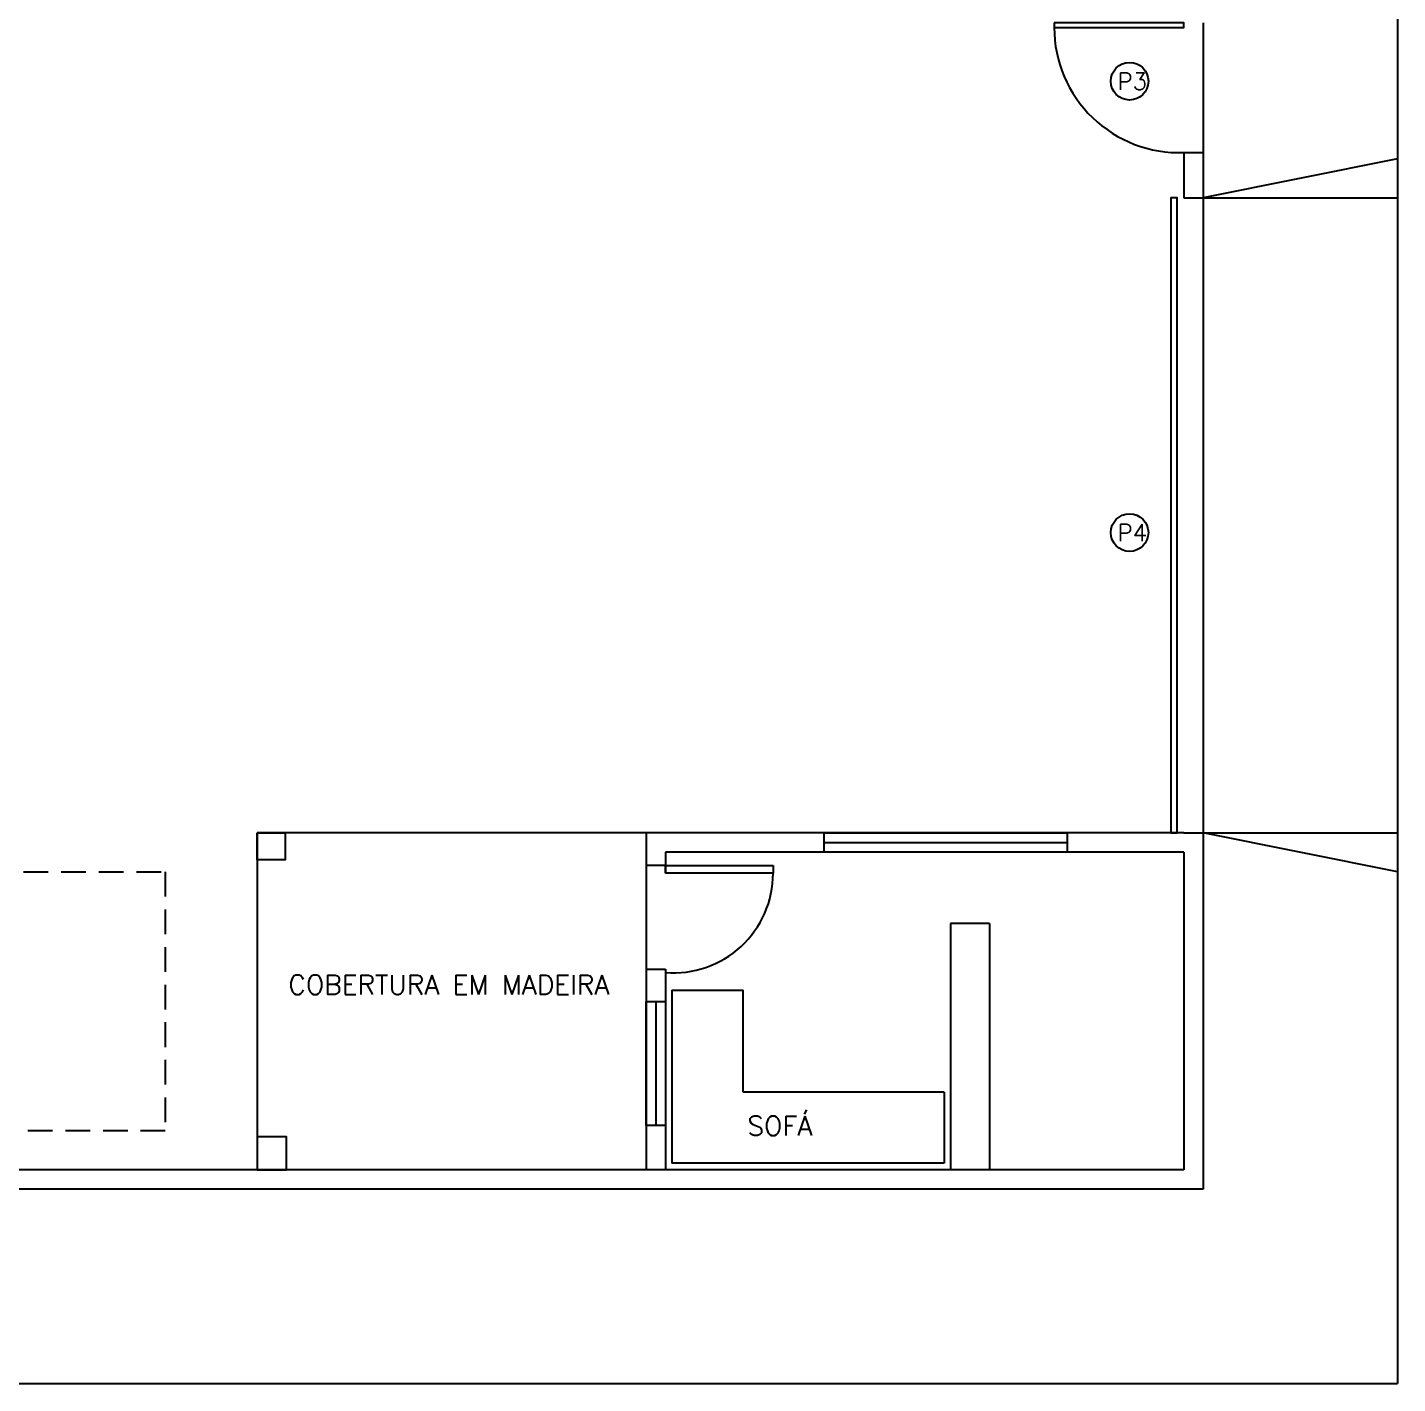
# Model space of a CAD drawing. Header units: millimetres. Extents: x 45003 to 46969, y 6653 to 6979.
# Drawn here: x 45080.44 to 45091.02, y 6861.19 to 6871.65 of the extents above; entities that cross this region are included whole.
import ezdxf

# ---------------------------------------------------------------- set-up
doc = ezdxf.new("R2010")
doc.units = ezdxf.units.MM
doc.linetypes.add('ACAD_ISO04W100', pattern=[30, 24, -3, 0, -3])
doc.linetypes.add('HIDDEN', pattern=[9.525, 6.35, -3.175])
for name, color, linetype in [('ARQ-ALVENARIA', 4, 'Continuous'), ('ARQ-EIXOS', 2, 'ACAD_ISO04W100'), ('ARQ-ESQ-01', 1, 'Continuous'), ('ARQ-ESQ-02', 2, 'Continuous'), ('ARQ-MÓVEIS', 170, 'Continuous'), ('ARQ-PENA-01', 1, 'Continuous'), ('ARQ-PENA-06', 6, 'Continuous'), ('ARQ-PENA-FINA-CINZA', 8, 'Continuous'), ('ARQ-PISO', 8, 'Continuous'), ('ARQ-PROJ-01', 1, 'HIDDEN'), ('ARQ-TEXTO2', 2, 'Continuous'), ('ARQ-TEXTO3', 3, 'Continuous')]:
    doc.layers.add(name, color=color, linetype=linetype)
doc.styles.add('ROMANS', font='romans.shx')

msp = doc.modelspace()

# ---------------------------------------------------------------- linework, layer by layer
at = {"layer": 'ARQ-ALVENARIA'}
for p, q in [((45089.366, 6870.689), (45089.366, 6870.339)), ((45089.366, 6870.689), (45089.516, 6870.689)), ((45089.516, 6870.689), (45089.516, 6870.339)), ((45089.366, 6870.339), (45089.516, 6870.339)), ((45085.216, 6865.439), (45085.216, 6865.188)), ((45089.366, 6865.439), (45085.216, 6865.439)), ((45089.366, 6865.439), (45089.516, 6865.439)), ((45089.516, 6865.439), (45089.516, 6862.689)), ((45085.366, 6865.188), (45085.216, 6865.188)), ((45085.366, 6865.289), (45085.366, 6865.127)), ((45089.366, 6865.289), (45085.366, 6865.289)), ((45089.366, 6865.289), (45089.366, 6862.839)), ((45085.216, 6864.388), (45085.366, 6864.388)), ((45085.216, 6864.388), (45085.216, 6862.839)), ((45085.366, 6864.388), (45085.366, 6862.839)), ((45089.366, 6862.839), (45027.016, 6862.839)), ((45089.516, 6862.689), (45026.866, 6862.689))]:
    msp.add_line(p, q, dxfattribs=at)
at = {"layer": 'ARQ-EIXOS'}
for points in [[(45086.591, 6865.439), (45088.466, 6865.439), (45088.466, 6865.289), (45086.591, 6865.289)], [(45085.366, 6865.188), (45086.197, 6865.188), (45086.197, 6865.127), (45085.366, 6865.127)], [(45085.366, 6863.18), (45085.216, 6863.18), (45085.216, 6864.139), (45085.366, 6864.139)]]:
    msp.add_lwpolyline(points, close=True, dxfattribs=at)
at = {"layer": 'ARQ-ESQ-01', "ltscale": 0.03}
for centre in [(45088.948, 6871.239), (45088.948, 6867.756)]:
    msp.add_circle(centre, 0.145, dxfattribs=at)
at = {"layer": 'ARQ-ESQ-01'}
for centre, radius, start, end in [((45089.332, 6871.654), 0.966, 180, 272.0409), ((45085.428, 6865.128), 0.769, 265.41, 359.9055)]:
    msp.add_arc(centre, radius, start, end, dxfattribs=at)
at = {"layer": 'ARQ-ESQ-02'}
for points in [[(45088.366, 6871.689), (45088.366, 6871.654), (45089.366, 6871.654), (45089.366, 6871.689)], [(45089.266, 6865.439), (45089.316, 6865.439), (45089.316, 6870.339), (45089.266, 6870.339)]]:
    msp.add_lwpolyline(points, close=True, dxfattribs=at)
at = {"layer": 'ARQ-MÓVEIS'}
for p, q in [((45085.416, 6864.226), (45085.966, 6864.226)), ((45085.416, 6864.226), (45085.416, 6862.889)), ((45085.966, 6863.439), (45085.966, 6864.226)), ((45087.516, 6863.439), (45085.966, 6863.439)), ((45087.516, 6863.439), (45087.516, 6862.889)), ((45087.516, 6862.889), (45085.416, 6862.889))]:
    msp.add_line(p, q, dxfattribs=at)
at = {"layer": 'ARQ-PENA-01'}
for p, q in [((45086.591, 6865.364), (45088.466, 6865.364)), ((45087.566, 6864.74), (45087.566, 6862.839)), ((45087.866, 6864.74), (45087.566, 6864.74)), ((45087.866, 6864.74), (45087.866, 6862.839)), ((45085.291, 6864.139), (45085.291, 6863.18))]:
    msp.add_line(p, q, dxfattribs=at)
at = {"layer": 'ARQ-PENA-06'}
for points in [[(45082.216, 6865.439), (45082.43, 6865.439), (45082.43, 6865.23), (45082.216, 6865.23)], [(45082.216, 6862.839), (45082.441, 6862.839), (45082.441, 6863.094), (45082.216, 6863.094)]]:
    msp.add_lwpolyline(points, close=True, dxfattribs=at)
at = {"layer": 'ARQ-PENA-FINA-CINZA'}
for p, q in [((45091.016, 6878.889), (45091.016, 6861.189)), ((45089.516, 6871.689), (45089.516, 6870.689)), ((45091.016, 6870.639), (45089.516, 6870.339)), ((45089.516, 6870.339), (45089.516, 6865.439)), ((45089.516, 6870.339), (45091.016, 6870.339)), ((45089.516, 6865.439), (45091.016, 6865.439)), ((45091.016, 6865.139), (45089.516, 6865.439)), ((45026.866, 6861.189), (45091.016, 6861.189))]:
    msp.add_line(p, q, dxfattribs=at)
at = {"layer": 'ARQ-PISO'}
for p, q in [((45085.216, 6865.439), (45082.216, 6865.439)), ((45082.216, 6865.439), (45082.216, 6862.839)), ((45085.216, 6865.188), (45085.216, 6864.388))]:
    msp.add_line(p, q, dxfattribs=at)
at = {"layer": 'ARQ-PROJ-01', "ltscale": 0.03}
msp.add_lwpolyline([(45077.506, 6865.139), (45081.506, 6865.139), (45081.506, 6863.139), (45077.506, 6863.139)], close=True, dxfattribs=at)

# ---------------------------------------------------------------- texts
at = {"layer": 'ARQ-TEXTO2', "char_height": 0.13, "width": 0.1994, "attachment_point": 1, "style": 'ROMANS'}
for s, insert in [('P3', (45088.855, 6871.303)), ('P4', (45088.855, 6867.82))]:
    msp.add_mtext(s, dxfattribs=dict(at, insert=insert))
at = {"layer": 'ARQ-TEXTO3', "char_height": 0.15, "attachment_point": 5, "style": 'ROMANS'}
for s, insert in [('COBERTURA EM MADEIRA', (45083.694, 6864.267)), ('SOFÁ', (45086.249, 6863.178))]:
    msp.add_mtext(s, dxfattribs=dict(at, insert=insert))

doc.saveas('drawing.dxf')
